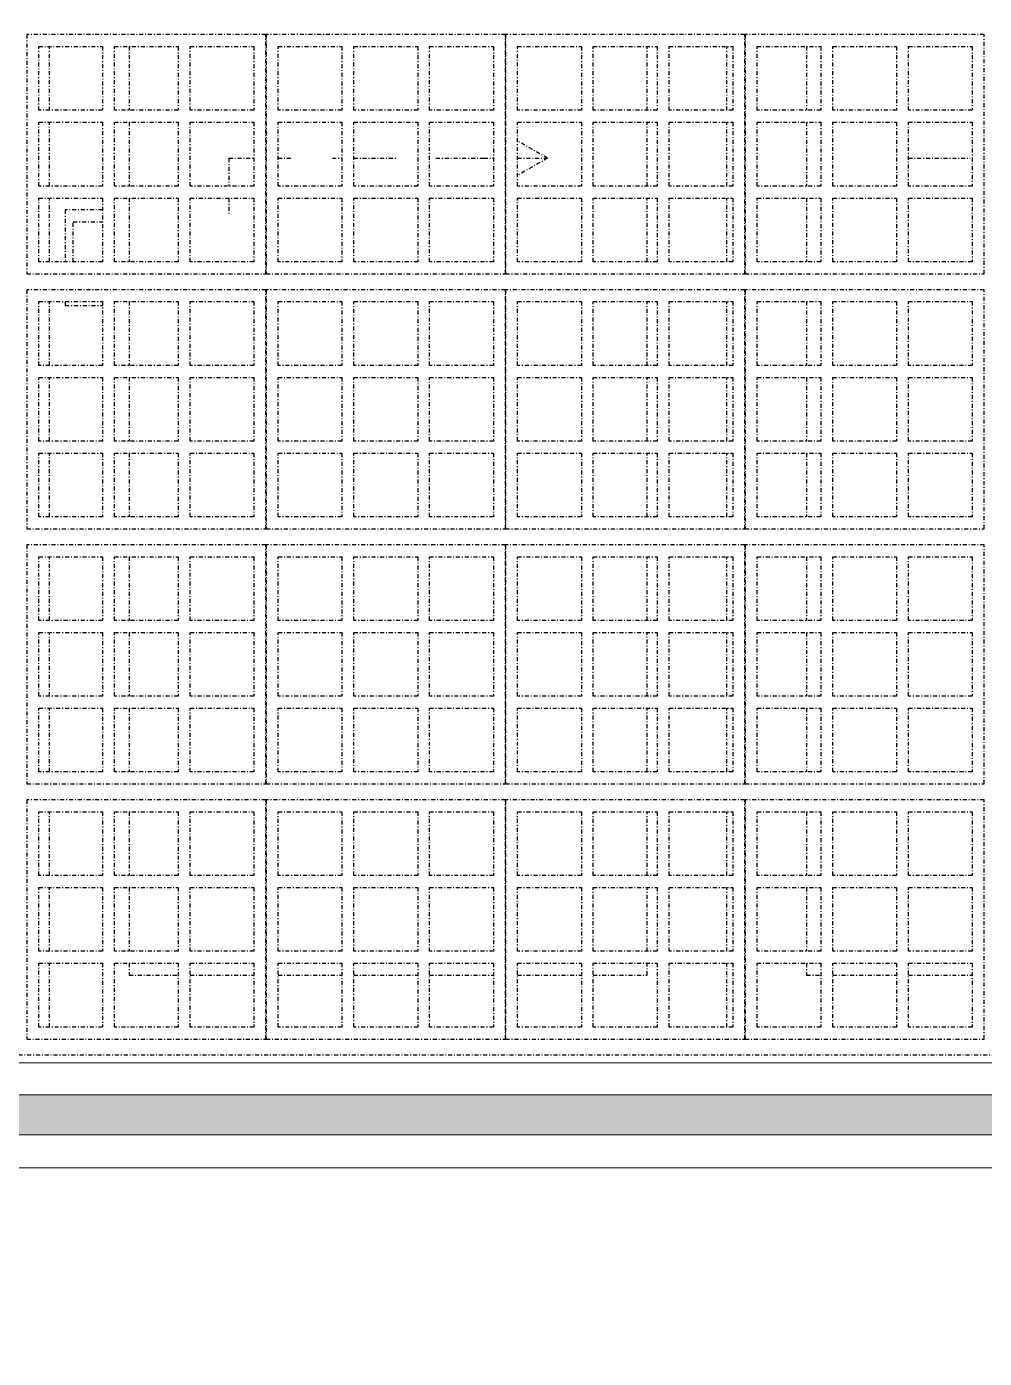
# Model space of a CAD drawing. Header units: metres. Extents: x -1783 to 21505, y -57 to 13660.
# Drawn here: x 12164.7 to 12284.8, y 7274.6 to 7441.6 of the extents above; entities that cross this region are included whole.
import ezdxf

# ---------------------------------------------------------------- set-up
doc = ezdxf.new("R2010")
doc.units = ezdxf.units.M
doc.header["$MEASUREMENT"] = 0
doc.linetypes.add('DASHDOT', pattern=[1, 0.5, -0.25, 0, -0.25])
doc.layers.add('01_F1 FACHADA FRONTAL _1_LAJES.EST_Caneta_No__241', color=7, linetype='Continuous', lineweight=13)
doc.layers.add('01_F1 FACHADA FRONTAL _1_TERRENO.ARQ_Caneta_No__241', color=7, linetype='Continuous', lineweight=13)
for name, color, linetype in [('01_F1 FACHADA FRONTAL _1_TERRENO.ARQ', 7, 'Continuous'), ('cotas', 7, 'Continuous'), ('P03', 7, 'Continuous')]:
    doc.layers.add(name, color=color, linetype=linetype)

msp = doc.modelspace()

# ---------------------------------------------------------------- hatches: boundary and pattern name
at = {"layer": '01_F1 FACHADA FRONTAL _1_TERRENO.ARQ', "linetype": 'Continuous', "lineweight": 0, "true_color": 0x8fbf7f}
msp.add_hatch(color=73, dxfattribs=at).paths.add_polyline_path([(11842.406, 7307.625), (11842.406, 7302.625), (13071.764, 7302.625), (13071.764, 7307.625)])
at = {"layer": 'cotas'}
h = msp.add_hatch(color=7, dxfattribs=at)
h.dxf.hatch_style = 1
h.paths.add_polyline_path([(21504.961, 13659.963), (10304.961, 13659.963), (10304.961, 5739.963), (21504.961, 5739.963)])
h.paths.add_polyline_path([(10571.627, 13593.296), (21371.627, 13593.296), (21371.627, 5806.63), (10571.627, 5806.63)], flags=16)

# ---------------------------------------------------------------- linework, layer by layer
at = {"layer": '01_F1 FACHADA FRONTAL _1_LAJES.EST_Caneta_No__241', "color": 7, "linetype": 'Continuous', "lineweight": 13, "ltscale": 1000}
for p, q in [((13021.764, 7311.625), (12071.764, 7311.625)), ((11991.764, 7298.47), (13021.764, 7298.47))]:
    msp.add_line(p, q, dxfattribs=at)
at = {"layer": '01_F1 FACHADA FRONTAL _1_TERRENO.ARQ_Caneta_No__241', "color": 7, "linetype": 'Continuous', "lineweight": 13, "ltscale": 1000}
for p, q in [((13071.764, 7307.625), (11842.406, 7307.625)), ((13071.764, 7302.625), (11842.406, 7302.625))]:
    msp.add_line(p, q, dxfattribs=at)
at = {"layer": 'P03', "linetype": 'DASHDOT'}
for p, q in [((12194.719, 7440.625), (12164.719, 7440.625)), ((12164.719, 7440.625), (12164.719, 7410.625)), ((12194.719, 7410.625), (12194.719, 7440.625)), ((12224.754, 7440.625), (12194.754, 7440.625)), ((12194.754, 7440.625), (12194.754, 7410.625)), ((12224.754, 7410.625), (12224.754, 7440.625)), ((12254.789, 7440.625), (12224.789, 7440.625)), ((12224.789, 7440.625), (12224.789, 7410.625)), ((12254.789, 7410.625), (12254.789, 7440.625)), ((12284.824, 7440.625), (12254.824, 7440.625)), ((12254.824, 7440.625), (12254.824, 7410.625)), ((12284.824, 7410.625), (12284.824, 7440.625)), ((12166.219, 7431.125), (12166.219, 7439.125)), ((12166.219, 7439.125), (12174.219, 7439.125)), ((12167.55, 7431.125), (12167.55, 7439.125)), ((12174.219, 7439.125), (12174.219, 7431.125)), ((12175.719, 7431.125), (12175.719, 7439.125)), ((12175.719, 7439.125), (12183.719, 7439.125)), ((12177.55, 7439.125), (12177.55, 7431.125)), ((12183.719, 7439.125), (12183.719, 7431.125)), ((12185.219, 7431.125), (12185.219, 7439.125)), ((12185.219, 7439.125), (12193.219, 7439.125)), ((12193.219, 7439.125), (12193.219, 7431.125)), ((12196.254, 7431.125), (12196.254, 7439.125)), ((12196.254, 7439.125), (12204.254, 7439.125)), ((12204.254, 7439.125), (12204.254, 7431.125)), ((12205.754, 7431.125), (12205.754, 7439.125)), ((12205.754, 7439.125), (12213.754, 7439.125)), ((12213.754, 7439.125), (12213.754, 7431.125)), ((12215.254, 7431.125), (12215.254, 7439.125)), ((12215.254, 7439.125), (12223.254, 7439.125)), ((12223.254, 7439.125), (12223.254, 7431.125)), ((12226.289, 7431.125), (12226.289, 7439.125)), ((12226.289, 7439.125), (12234.289, 7439.125)), ((12234.289, 7439.125), (12234.289, 7431.125)), ((12235.789, 7431.125), (12235.789, 7439.125)), ((12235.789, 7439.125), (12243.789, 7439.125)), ((12242.55, 7431.125), (12242.55, 7439.125)), ((12243.789, 7439.125), (12243.789, 7431.125)), ((12245.289, 7431.125), (12245.289, 7439.125)), ((12245.289, 7439.125), (12253.289, 7439.125)), ((12252.55, 7431.125), (12252.55, 7439.125)), ((12253.289, 7439.125), (12253.289, 7431.125)), ((12256.324, 7431.125), (12256.324, 7439.125)), ((12256.324, 7439.125), (12264.324, 7439.125)), ((12262.55, 7439.125), (12262.55, 7431.125)), ((12264.324, 7439.125), (12264.324, 7431.125)), ((12265.824, 7431.125), (12265.824, 7439.125)), ((12265.824, 7439.125), (12273.824, 7439.125)), ((12273.824, 7439.125), (12273.824, 7431.125)), ((12275.324, 7431.125), (12275.324, 7439.125)), ((12275.324, 7439.125), (12283.324, 7439.125)), ((12283.324, 7439.125), (12283.324, 7431.125)), ((12174.219, 7431.125), (12166.219, 7431.125)), ((12183.719, 7431.125), (12175.719, 7431.125)), ((12193.219, 7431.125), (12185.219, 7431.125)), ((12204.254, 7431.125), (12196.254, 7431.125)), ((12213.754, 7431.125), (12205.754, 7431.125)), ((12223.254, 7431.125), (12215.254, 7431.125)), ((12234.289, 7431.125), (12226.289, 7431.125)), ((12243.789, 7431.125), (12235.789, 7431.125)), ((12253.289, 7431.125), (12245.289, 7431.125)), ((12264.324, 7431.125), (12256.324, 7431.125)), ((12273.824, 7431.125), (12265.824, 7431.125)), ((12283.324, 7431.125), (12275.324, 7431.125)), ((12166.219, 7421.625), (12166.219, 7429.625)), ((12166.219, 7429.625), (12174.219, 7429.625)), ((12167.55, 7421.625), (12167.55, 7429.625)), ((12174.219, 7429.625), (12174.219, 7421.625)), ((12175.719, 7421.625), (12175.719, 7429.625)), ((12175.719, 7429.625), (12183.719, 7429.625)), ((12177.55, 7429.625), (12177.55, 7421.625)), ((12183.719, 7429.625), (12183.719, 7421.625)), ((12185.219, 7421.625), (12185.219, 7429.625)), ((12185.219, 7429.625), (12193.219, 7429.625)), ((12193.219, 7429.625), (12193.219, 7421.625)), ((12196.254, 7421.625), (12196.254, 7429.625)), ((12196.254, 7429.625), (12204.254, 7429.625)), ((12204.254, 7429.625), (12204.254, 7421.625)), ((12205.754, 7421.625), (12205.754, 7429.625)), ((12205.754, 7429.625), (12213.754, 7429.625)), ((12213.754, 7429.625), (12213.754, 7421.625)), ((12215.254, 7421.625), (12215.254, 7429.625)), ((12215.254, 7429.625), (12223.254, 7429.625)), ((12223.254, 7429.625), (12223.254, 7421.625)), ((12226.289, 7421.625), (12226.289, 7429.625)), ((12226.289, 7429.625), (12234.289, 7429.625)), ((12234.289, 7429.625), (12234.289, 7421.625)), ((12235.789, 7421.625), (12235.789, 7429.625)), ((12235.789, 7429.625), (12243.789, 7429.625)), ((12242.55, 7421.625), (12242.55, 7429.625)), ((12243.789, 7429.625), (12243.789, 7421.625)), ((12245.289, 7421.625), (12245.289, 7429.625)), ((12245.289, 7429.625), (12253.289, 7429.625)), ((12252.55, 7421.625), (12252.55, 7429.625)), ((12253.289, 7429.625), (12253.289, 7421.625)), ((12256.324, 7421.625), (12256.324, 7429.625)), ((12256.324, 7429.625), (12264.324, 7429.625)), ((12262.55, 7429.625), (12262.55, 7421.625)), ((12264.324, 7429.625), (12264.324, 7421.625)), ((12265.824, 7421.625), (12265.824, 7429.625)), ((12265.824, 7429.625), (12273.824, 7429.625)), ((12273.824, 7429.625), (12273.824, 7421.625)), ((12275.324, 7421.625), (12275.324, 7429.625)), ((12275.324, 7429.625), (12283.324, 7429.625)), ((12283.324, 7429.625), (12283.324, 7421.625)), ((12230.05, 7425.125), (12226.289, 7427.296)), ((12190.05, 7425.125), (12193.219, 7425.125)), ((12190.05, 7425.125), (12190.05, 7421.625)), ((12196.254, 7425.125), (12198.05, 7425.125)), ((12203.05, 7425.125), (12204.254, 7425.125)), ((12205.754, 7425.125), (12211.05, 7425.125)), ((12216.05, 7425.125), (12222.05, 7425.125)), ((12222.05, 7425.125), (12223.254, 7425.125)), ((12226.289, 7425.125), (12230.05, 7425.125)), ((12230.05, 7425.125), (12226.289, 7422.953)), ((12275.324, 7425.125), (12283.05, 7425.125)), ((12174.219, 7421.625), (12166.219, 7421.625)), ((12183.719, 7421.625), (12175.719, 7421.625)), ((12193.219, 7421.625), (12185.219, 7421.625)), ((12204.254, 7421.625), (12196.254, 7421.625)), ((12213.754, 7421.625), (12205.754, 7421.625)), ((12223.254, 7421.625), (12215.254, 7421.625)), ((12234.289, 7421.625), (12226.289, 7421.625)), ((12243.789, 7421.625), (12235.789, 7421.625)), ((12253.289, 7421.625), (12245.289, 7421.625)), ((12264.324, 7421.625), (12256.324, 7421.625)), ((12273.824, 7421.625), (12265.824, 7421.625)), ((12283.324, 7421.625), (12275.324, 7421.625)), ((12166.219, 7412.125), (12166.219, 7420.125)), ((12166.219, 7420.125), (12174.219, 7420.125)), ((12167.55, 7412.125), (12167.55, 7420.125)), ((12174.219, 7420.125), (12174.219, 7412.125)), ((12175.719, 7412.125), (12175.719, 7420.125)), ((12175.719, 7420.125), (12183.719, 7420.125)), ((12177.55, 7420.125), (12177.55, 7412.125)), ((12183.719, 7420.125), (12183.719, 7412.125)), ((12185.219, 7412.125), (12185.219, 7420.125)), ((12185.219, 7420.125), (12193.219, 7420.125)), ((12190.05, 7420.125), (12190.05, 7418.125)), ((12193.219, 7420.125), (12193.219, 7412.125)), ((12196.254, 7412.125), (12196.254, 7420.125)), ((12196.254, 7420.125), (12204.254, 7420.125)), ((12204.254, 7420.125), (12204.254, 7412.125)), ((12205.754, 7412.125), (12205.754, 7420.125)), ((12205.754, 7420.125), (12213.754, 7420.125)), ((12213.754, 7420.125), (12213.754, 7412.125)), ((12215.254, 7412.125), (12215.254, 7420.125)), ((12215.254, 7420.125), (12223.254, 7420.125)), ((12223.254, 7420.125), (12223.254, 7412.125)), ((12226.289, 7412.125), (12226.289, 7420.125)), ((12226.289, 7420.125), (12234.289, 7420.125)), ((12234.289, 7420.125), (12234.289, 7412.125)), ((12235.789, 7412.125), (12235.789, 7420.125)), ((12235.789, 7420.125), (12243.789, 7420.125)), ((12242.55, 7412.125), (12242.55, 7420.125)), ((12243.789, 7420.125), (12243.789, 7412.125)), ((12245.289, 7412.125), (12245.289, 7420.125)), ((12245.289, 7420.125), (12253.289, 7420.125)), ((12252.55, 7412.125), (12252.55, 7420.125)), ((12253.289, 7420.125), (12253.289, 7412.125)), ((12256.324, 7412.125), (12256.324, 7420.125)), ((12256.324, 7420.125), (12264.324, 7420.125)), ((12262.55, 7420.125), (12262.55, 7412.125)), ((12264.324, 7420.125), (12264.324, 7412.125)), ((12265.824, 7412.125), (12265.824, 7420.125)), ((12265.824, 7420.125), (12273.824, 7420.125)), ((12273.824, 7420.125), (12273.824, 7412.125)), ((12275.324, 7412.125), (12275.324, 7420.125)), ((12275.324, 7420.125), (12283.324, 7420.125)), ((12283.324, 7420.125), (12283.324, 7412.125)), ((12174.219, 7418.625), (12169.55, 7418.625)), ((12169.55, 7418.625), (12169.55, 7412.125)), ((12170.55, 7412.125), (12170.55, 7417.125)), ((12170.55, 7417.125), (12174.219, 7417.125)), ((12174.219, 7412.125), (12166.219, 7412.125)), ((12183.719, 7412.125), (12175.719, 7412.125)), ((12193.219, 7412.125), (12185.219, 7412.125)), ((12204.254, 7412.125), (12196.254, 7412.125)), ((12213.754, 7412.125), (12205.754, 7412.125)), ((12223.254, 7412.125), (12215.254, 7412.125)), ((12234.289, 7412.125), (12226.289, 7412.125)), ((12243.789, 7412.125), (12235.789, 7412.125)), ((12253.289, 7412.125), (12245.289, 7412.125)), ((12264.324, 7412.125), (12256.324, 7412.125)), ((12273.824, 7412.125), (12265.824, 7412.125)), ((12283.324, 7412.125), (12275.324, 7412.125)), ((12164.719, 7410.625), (12194.719, 7410.625)), ((12194.754, 7410.625), (12224.754, 7410.625)), ((12224.789, 7410.625), (12254.789, 7410.625)), ((12254.824, 7410.625), (12284.824, 7410.625)), ((12194.719, 7408.625), (12164.719, 7408.625)), ((12164.719, 7408.625), (12164.719, 7378.625)), ((12194.719, 7378.625), (12194.719, 7408.625)), ((12224.754, 7408.625), (12194.754, 7408.625)), ((12194.754, 7408.625), (12194.754, 7378.625)), ((12224.754, 7378.625), (12224.754, 7408.625)), ((12254.789, 7408.625), (12224.789, 7408.625)), ((12224.789, 7408.625), (12224.789, 7378.625)), ((12254.789, 7378.625), (12254.789, 7408.625)), ((12284.824, 7408.625), (12254.824, 7408.625)), ((12254.824, 7408.625), (12254.824, 7378.625)), ((12284.824, 7378.625), (12284.824, 7408.625)), ((12166.219, 7399.125), (12166.219, 7407.125)), ((12166.219, 7407.125), (12174.219, 7407.125)), ((12167.55, 7399.125), (12167.55, 7407.125)), ((12169.55, 7407.125), (12169.55, 7406.625)), ((12169.55, 7406.625), (12174.219, 7406.625)), ((12174.219, 7407.125), (12174.219, 7399.125)), ((12175.719, 7399.125), (12175.719, 7407.125)), ((12175.719, 7407.125), (12183.719, 7407.125)), ((12177.55, 7407.125), (12177.55, 7399.125)), ((12183.719, 7407.125), (12183.719, 7399.125)), ((12185.219, 7399.125), (12185.219, 7407.125)), ((12185.219, 7407.125), (12193.219, 7407.125)), ((12193.219, 7407.125), (12193.219, 7399.125)), ((12196.254, 7399.125), (12196.254, 7407.125)), ((12196.254, 7407.125), (12204.254, 7407.125)), ((12204.254, 7407.125), (12204.254, 7399.125)), ((12205.754, 7399.125), (12205.754, 7407.125)), ((12205.754, 7407.125), (12213.754, 7407.125)), ((12213.754, 7407.125), (12213.754, 7399.125)), ((12215.254, 7399.125), (12215.254, 7407.125)), ((12215.254, 7407.125), (12223.254, 7407.125)), ((12223.254, 7407.125), (12223.254, 7399.125)), ((12226.289, 7399.125), (12226.289, 7407.125)), ((12226.289, 7407.125), (12234.289, 7407.125)), ((12234.289, 7407.125), (12234.289, 7399.125)), ((12235.789, 7399.125), (12235.789, 7407.125)), ((12235.789, 7407.125), (12243.789, 7407.125)), ((12242.55, 7399.125), (12242.55, 7407.125)), ((12243.789, 7407.125), (12243.789, 7399.125)), ((12245.289, 7399.125), (12245.289, 7407.125)), ((12245.289, 7407.125), (12253.289, 7407.125)), ((12252.55, 7399.125), (12252.55, 7407.125)), ((12253.289, 7407.125), (12253.289, 7399.125)), ((12256.324, 7399.125), (12256.324, 7407.125)), ((12256.324, 7407.125), (12264.324, 7407.125)), ((12262.55, 7407.125), (12262.55, 7399.125)), ((12264.324, 7407.125), (12264.324, 7399.125)), ((12265.824, 7399.125), (12265.824, 7407.125)), ((12265.824, 7407.125), (12273.824, 7407.125)), ((12273.824, 7407.125), (12273.824, 7399.125)), ((12275.324, 7399.125), (12275.324, 7407.125)), ((12275.324, 7407.125), (12283.324, 7407.125)), ((12283.324, 7407.125), (12283.324, 7399.125)), ((12174.219, 7399.125), (12166.219, 7399.125)), ((12166.219, 7389.625), (12166.219, 7397.625)), ((12166.219, 7397.625), (12174.219, 7397.625)), ((12167.55, 7389.625), (12167.55, 7397.625)), ((12174.219, 7397.625), (12174.219, 7389.625)), ((12183.719, 7399.125), (12175.719, 7399.125)), ((12175.719, 7389.625), (12175.719, 7397.625)), ((12175.719, 7397.625), (12183.719, 7397.625)), ((12177.55, 7397.625), (12177.55, 7389.625)), ((12183.719, 7397.625), (12183.719, 7389.625)), ((12193.219, 7399.125), (12185.219, 7399.125)), ((12185.219, 7389.625), (12185.219, 7397.625)), ((12185.219, 7397.625), (12193.219, 7397.625)), ((12193.219, 7397.625), (12193.219, 7389.625)), ((12204.254, 7399.125), (12196.254, 7399.125)), ((12196.254, 7389.625), (12196.254, 7397.625)), ((12196.254, 7397.625), (12204.254, 7397.625)), ((12204.254, 7397.625), (12204.254, 7389.625)), ((12213.754, 7399.125), (12205.754, 7399.125)), ((12205.754, 7389.625), (12205.754, 7397.625)), ((12205.754, 7397.625), (12213.754, 7397.625)), ((12213.754, 7397.625), (12213.754, 7389.625)), ((12223.254, 7399.125), (12215.254, 7399.125)), ((12215.254, 7389.625), (12215.254, 7397.625)), ((12215.254, 7397.625), (12223.254, 7397.625)), ((12223.254, 7397.625), (12223.254, 7389.625)), ((12234.289, 7399.125), (12226.289, 7399.125)), ((12226.289, 7389.625), (12226.289, 7397.625)), ((12226.289, 7397.625), (12234.289, 7397.625)), ((12234.289, 7397.625), (12234.289, 7389.625)), ((12243.789, 7399.125), (12235.789, 7399.125)), ((12235.789, 7389.625), (12235.789, 7397.625)), ((12235.789, 7397.625), (12243.789, 7397.625)), ((12242.55, 7389.625), (12242.55, 7397.625)), ((12243.789, 7397.625), (12243.789, 7389.625)), ((12253.289, 7399.125), (12245.289, 7399.125)), ((12245.289, 7389.625), (12245.289, 7397.625)), ((12245.289, 7397.625), (12253.289, 7397.625)), ((12252.55, 7389.625), (12252.55, 7397.625)), ((12253.289, 7397.625), (12253.289, 7389.625)), ((12264.324, 7399.125), (12256.324, 7399.125)), ((12256.324, 7389.625), (12256.324, 7397.625)), ((12256.324, 7397.625), (12264.324, 7397.625)), ((12262.55, 7397.625), (12262.55, 7389.625)), ((12264.324, 7397.625), (12264.324, 7389.625)), ((12273.824, 7399.125), (12265.824, 7399.125)), ((12265.824, 7389.625), (12265.824, 7397.625)), ((12265.824, 7397.625), (12273.824, 7397.625)), ((12273.824, 7397.625), (12273.824, 7389.625)), ((12283.324, 7399.125), (12275.324, 7399.125)), ((12275.324, 7389.625), (12275.324, 7397.625)), ((12275.324, 7397.625), (12283.324, 7397.625)), ((12283.324, 7397.625), (12283.324, 7389.625)), ((12174.219, 7389.625), (12166.219, 7389.625)), ((12183.719, 7389.625), (12175.719, 7389.625)), ((12193.219, 7389.625), (12185.219, 7389.625)), ((12204.254, 7389.625), (12196.254, 7389.625)), ((12213.754, 7389.625), (12205.754, 7389.625)), ((12223.254, 7389.625), (12215.254, 7389.625)), ((12234.289, 7389.625), (12226.289, 7389.625)), ((12243.789, 7389.625), (12235.789, 7389.625)), ((12253.289, 7389.625), (12245.289, 7389.625)), ((12264.324, 7389.625), (12256.324, 7389.625)), ((12273.824, 7389.625), (12265.824, 7389.625)), ((12283.324, 7389.625), (12275.324, 7389.625)), ((12166.219, 7380.125), (12166.219, 7388.125)), ((12166.219, 7388.125), (12174.219, 7388.125)), ((12167.55, 7380.125), (12167.55, 7388.125)), ((12174.219, 7388.125), (12174.219, 7380.125)), ((12175.719, 7380.125), (12175.719, 7388.125)), ((12175.719, 7388.125), (12183.719, 7388.125)), ((12177.55, 7388.125), (12177.55, 7380.125)), ((12183.719, 7388.125), (12183.719, 7380.125)), ((12185.219, 7380.125), (12185.219, 7388.125)), ((12185.219, 7388.125), (12193.219, 7388.125)), ((12193.219, 7388.125), (12193.219, 7380.125)), ((12196.254, 7380.125), (12196.254, 7388.125)), ((12196.254, 7388.125), (12204.254, 7388.125)), ((12204.254, 7388.125), (12204.254, 7380.125)), ((12205.754, 7380.125), (12205.754, 7388.125)), ((12205.754, 7388.125), (12213.754, 7388.125)), ((12213.754, 7388.125), (12213.754, 7380.125)), ((12215.254, 7380.125), (12215.254, 7388.125)), ((12215.254, 7388.125), (12223.254, 7388.125)), ((12223.254, 7388.125), (12223.254, 7380.125)), ((12226.289, 7380.125), (12226.289, 7388.125)), ((12226.289, 7388.125), (12234.289, 7388.125)), ((12234.289, 7388.125), (12234.289, 7380.125)), ((12235.789, 7380.125), (12235.789, 7388.125)), ((12235.789, 7388.125), (12243.789, 7388.125)), ((12242.55, 7380.125), (12242.55, 7388.125)), ((12243.789, 7388.125), (12243.789, 7380.125)), ((12245.289, 7380.125), (12245.289, 7388.125)), ((12245.289, 7388.125), (12253.289, 7388.125)), ((12252.55, 7380.125), (12252.55, 7388.125)), ((12253.289, 7388.125), (12253.289, 7380.125)), ((12256.324, 7380.125), (12256.324, 7388.125)), ((12256.324, 7388.125), (12264.324, 7388.125)), ((12262.55, 7388.125), (12262.55, 7380.125)), ((12264.324, 7388.125), (12264.324, 7380.125)), ((12265.824, 7380.125), (12265.824, 7388.125)), ((12265.824, 7388.125), (12273.824, 7388.125)), ((12273.824, 7388.125), (12273.824, 7380.125)), ((12275.324, 7380.125), (12275.324, 7388.125)), ((12275.324, 7388.125), (12283.324, 7388.125)), ((12283.324, 7388.125), (12283.324, 7380.125)), ((12174.219, 7380.125), (12166.219, 7380.125)), ((12183.719, 7380.125), (12175.719, 7380.125)), ((12193.219, 7380.125), (12185.219, 7380.125)), ((12204.254, 7380.125), (12196.254, 7380.125)), ((12213.754, 7380.125), (12205.754, 7380.125)), ((12223.254, 7380.125), (12215.254, 7380.125)), ((12234.289, 7380.125), (12226.289, 7380.125)), ((12243.789, 7380.125), (12235.789, 7380.125)), ((12253.289, 7380.125), (12245.289, 7380.125)), ((12264.324, 7380.125), (12256.324, 7380.125)), ((12273.824, 7380.125), (12265.824, 7380.125)), ((12283.324, 7380.125), (12275.324, 7380.125)), ((12164.719, 7378.625), (12194.719, 7378.625)), ((12194.754, 7378.625), (12224.754, 7378.625)), ((12224.789, 7378.625), (12254.789, 7378.625)), ((12254.824, 7378.625), (12284.824, 7378.625)), ((12194.719, 7376.625), (12164.719, 7376.625)), ((12164.719, 7376.625), (12164.719, 7346.625)), ((12194.719, 7346.625), (12194.719, 7376.625)), ((12224.754, 7376.625), (12194.754, 7376.625)), ((12194.754, 7376.625), (12194.754, 7346.625)), ((12224.754, 7346.625), (12224.754, 7376.625)), ((12254.789, 7376.625), (12224.789, 7376.625)), ((12224.789, 7376.625), (12224.789, 7346.625)), ((12254.789, 7346.625), (12254.789, 7376.625)), ((12284.824, 7376.625), (12254.824, 7376.625)), ((12254.824, 7376.625), (12254.824, 7346.625)), ((12284.824, 7346.625), (12284.824, 7376.625)), ((12166.219, 7367.125), (12166.219, 7375.125)), ((12166.219, 7375.125), (12174.219, 7375.125)), ((12167.55, 7367.125), (12167.55, 7375.125)), ((12174.219, 7375.125), (12174.219, 7367.125)), ((12175.719, 7367.125), (12175.719, 7375.125)), ((12175.719, 7375.125), (12183.719, 7375.125)), ((12177.55, 7375.125), (12177.55, 7367.125)), ((12183.719, 7375.125), (12183.719, 7367.125)), ((12185.219, 7367.125), (12185.219, 7375.125)), ((12185.219, 7375.125), (12193.219, 7375.125)), ((12193.219, 7375.125), (12193.219, 7367.125)), ((12196.254, 7367.125), (12196.254, 7375.125)), ((12196.254, 7375.125), (12204.254, 7375.125)), ((12204.254, 7375.125), (12204.254, 7367.125)), ((12205.754, 7367.125), (12205.754, 7375.125)), ((12205.754, 7375.125), (12213.754, 7375.125)), ((12213.754, 7375.125), (12213.754, 7367.125)), ((12215.254, 7367.125), (12215.254, 7375.125)), ((12215.254, 7375.125), (12223.254, 7375.125)), ((12223.254, 7375.125), (12223.254, 7367.125)), ((12226.289, 7367.125), (12226.289, 7375.125)), ((12226.289, 7375.125), (12234.289, 7375.125)), ((12234.289, 7375.125), (12234.289, 7367.125)), ((12235.789, 7367.125), (12235.789, 7375.125)), ((12235.789, 7375.125), (12243.789, 7375.125)), ((12242.55, 7367.125), (12242.55, 7375.125)), ((12243.789, 7375.125), (12243.789, 7367.125)), ((12245.289, 7367.125), (12245.289, 7375.125)), ((12245.289, 7375.125), (12253.289, 7375.125)), ((12252.55, 7367.125), (12252.55, 7375.125)), ((12253.289, 7375.125), (12253.289, 7367.125)), ((12256.324, 7367.125), (12256.324, 7375.125)), ((12256.324, 7375.125), (12264.324, 7375.125)), ((12262.55, 7375.125), (12262.55, 7367.125)), ((12264.324, 7375.125), (12264.324, 7367.125)), ((12265.824, 7367.125), (12265.824, 7375.125)), ((12265.824, 7375.125), (12273.824, 7375.125)), ((12273.824, 7375.125), (12273.824, 7367.125)), ((12275.324, 7367.125), (12275.324, 7375.125)), ((12275.324, 7375.125), (12283.324, 7375.125)), ((12283.324, 7375.125), (12283.324, 7367.125)), ((12174.219, 7367.125), (12166.219, 7367.125)), ((12183.719, 7367.125), (12175.719, 7367.125)), ((12193.219, 7367.125), (12185.219, 7367.125)), ((12204.254, 7367.125), (12196.254, 7367.125)), ((12213.754, 7367.125), (12205.754, 7367.125)), ((12223.254, 7367.125), (12215.254, 7367.125)), ((12234.289, 7367.125), (12226.289, 7367.125)), ((12243.789, 7367.125), (12235.789, 7367.125)), ((12253.289, 7367.125), (12245.289, 7367.125)), ((12264.324, 7367.125), (12256.324, 7367.125)), ((12273.824, 7367.125), (12265.824, 7367.125)), ((12283.324, 7367.125), (12275.324, 7367.125)), ((12166.219, 7357.625), (12166.219, 7365.625)), ((12166.219, 7365.625), (12174.219, 7365.625)), ((12167.55, 7357.625), (12167.55, 7365.625)), ((12174.219, 7365.625), (12174.219, 7357.625)), ((12175.719, 7357.625), (12175.719, 7365.625)), ((12175.719, 7365.625), (12183.719, 7365.625)), ((12177.55, 7365.625), (12177.55, 7357.625)), ((12183.719, 7365.625), (12183.719, 7357.625)), ((12185.219, 7357.625), (12185.219, 7365.625)), ((12185.219, 7365.625), (12193.219, 7365.625)), ((12193.219, 7365.625), (12193.219, 7357.625)), ((12196.254, 7357.625), (12196.254, 7365.625)), ((12196.254, 7365.625), (12204.254, 7365.625)), ((12204.254, 7365.625), (12204.254, 7357.625)), ((12205.754, 7357.625), (12205.754, 7365.625)), ((12205.754, 7365.625), (12213.754, 7365.625)), ((12213.754, 7365.625), (12213.754, 7357.625)), ((12215.254, 7357.625), (12215.254, 7365.625)), ((12215.254, 7365.625), (12223.254, 7365.625)), ((12223.254, 7365.625), (12223.254, 7357.625)), ((12226.289, 7357.625), (12226.289, 7365.625)), ((12226.289, 7365.625), (12234.289, 7365.625)), ((12234.289, 7365.625), (12234.289, 7357.625)), ((12235.789, 7357.625), (12235.789, 7365.625)), ((12235.789, 7365.625), (12243.789, 7365.625)), ((12242.55, 7357.625), (12242.55, 7365.625)), ((12243.789, 7365.625), (12243.789, 7357.625)), ((12245.289, 7357.625), (12245.289, 7365.625)), ((12245.289, 7365.625), (12253.289, 7365.625)), ((12252.55, 7357.625), (12252.55, 7365.625)), ((12253.289, 7365.625), (12253.289, 7357.625)), ((12256.324, 7357.625), (12256.324, 7365.625)), ((12256.324, 7365.625), (12264.324, 7365.625)), ((12262.55, 7365.625), (12262.55, 7357.625)), ((12264.324, 7365.625), (12264.324, 7357.625)), ((12265.824, 7357.625), (12265.824, 7365.625)), ((12265.824, 7365.625), (12273.824, 7365.625)), ((12273.824, 7365.625), (12273.824, 7357.625)), ((12275.324, 7357.625), (12275.324, 7365.625)), ((12275.324, 7365.625), (12283.324, 7365.625)), ((12283.324, 7365.625), (12283.324, 7357.625)), ((12174.219, 7357.625), (12166.219, 7357.625)), ((12183.719, 7357.625), (12175.719, 7357.625)), ((12193.219, 7357.625), (12185.219, 7357.625)), ((12204.254, 7357.625), (12196.254, 7357.625)), ((12213.754, 7357.625), (12205.754, 7357.625)), ((12223.254, 7357.625), (12215.254, 7357.625)), ((12234.289, 7357.625), (12226.289, 7357.625)), ((12243.789, 7357.625), (12235.789, 7357.625)), ((12253.289, 7357.625), (12245.289, 7357.625)), ((12264.324, 7357.625), (12256.324, 7357.625)), ((12273.824, 7357.625), (12265.824, 7357.625)), ((12283.324, 7357.625), (12275.324, 7357.625)), ((12166.219, 7348.125), (12166.219, 7356.125)), ((12166.219, 7356.125), (12174.219, 7356.125)), ((12167.55, 7348.125), (12167.55, 7356.125)), ((12174.219, 7356.125), (12174.219, 7348.125)), ((12175.719, 7348.125), (12175.719, 7356.125)), ((12175.719, 7356.125), (12183.719, 7356.125)), ((12177.55, 7356.125), (12177.55, 7348.125)), ((12183.719, 7356.125), (12183.719, 7348.125)), ((12185.219, 7348.125), (12185.219, 7356.125)), ((12185.219, 7356.125), (12193.219, 7356.125)), ((12193.219, 7356.125), (12193.219, 7348.125)), ((12196.254, 7348.125), (12196.254, 7356.125)), ((12196.254, 7356.125), (12204.254, 7356.125)), ((12204.254, 7356.125), (12204.254, 7348.125)), ((12205.754, 7348.125), (12205.754, 7356.125)), ((12205.754, 7356.125), (12213.754, 7356.125)), ((12213.754, 7356.125), (12213.754, 7348.125)), ((12215.254, 7348.125), (12215.254, 7356.125)), ((12215.254, 7356.125), (12223.254, 7356.125)), ((12223.254, 7356.125), (12223.254, 7348.125)), ((12226.289, 7348.125), (12226.289, 7356.125)), ((12226.289, 7356.125), (12234.289, 7356.125)), ((12234.289, 7356.125), (12234.289, 7348.125)), ((12235.789, 7348.125), (12235.789, 7356.125)), ((12235.789, 7356.125), (12243.789, 7356.125)), ((12242.55, 7348.125), (12242.55, 7356.125)), ((12243.789, 7356.125), (12243.789, 7348.125)), ((12245.289, 7348.125), (12245.289, 7356.125)), ((12245.289, 7356.125), (12253.289, 7356.125)), ((12252.55, 7348.125), (12252.55, 7356.125)), ((12253.289, 7356.125), (12253.289, 7348.125)), ((12256.324, 7348.125), (12256.324, 7356.125)), ((12256.324, 7356.125), (12264.324, 7356.125)), ((12262.55, 7356.125), (12262.55, 7348.125)), ((12264.324, 7356.125), (12264.324, 7348.125)), ((12265.824, 7348.125), (12265.824, 7356.125)), ((12265.824, 7356.125), (12273.824, 7356.125)), ((12273.824, 7356.125), (12273.824, 7348.125)), ((12275.324, 7348.125), (12275.324, 7356.125)), ((12275.324, 7356.125), (12283.324, 7356.125)), ((12283.324, 7356.125), (12283.324, 7348.125)), ((12174.219, 7348.125), (12166.219, 7348.125)), ((12183.719, 7348.125), (12175.719, 7348.125)), ((12193.219, 7348.125), (12185.219, 7348.125)), ((12204.254, 7348.125), (12196.254, 7348.125)), ((12213.754, 7348.125), (12205.754, 7348.125)), ((12223.254, 7348.125), (12215.254, 7348.125)), ((12234.289, 7348.125), (12226.289, 7348.125)), ((12243.789, 7348.125), (12235.789, 7348.125)), ((12253.289, 7348.125), (12245.289, 7348.125)), ((12264.324, 7348.125), (12256.324, 7348.125)), ((12273.824, 7348.125), (12265.824, 7348.125)), ((12283.324, 7348.125), (12275.324, 7348.125)), ((12164.719, 7346.625), (12194.719, 7346.625)), ((12194.754, 7346.625), (12224.754, 7346.625)), ((12224.789, 7346.625), (12254.789, 7346.625)), ((12254.824, 7346.625), (12284.824, 7346.625)), ((12194.719, 7344.625), (12164.719, 7344.625)), ((12164.719, 7344.625), (12164.719, 7314.625)), ((12194.719, 7314.625), (12194.719, 7344.625)), ((12224.754, 7344.625), (12194.754, 7344.625)), ((12194.754, 7344.625), (12194.754, 7314.625)), ((12224.754, 7314.625), (12224.754, 7344.625)), ((12254.789, 7344.625), (12224.789, 7344.625)), ((12224.789, 7344.625), (12224.789, 7314.625)), ((12254.789, 7314.625), (12254.789, 7344.625)), ((12284.824, 7344.625), (12254.824, 7344.625)), ((12254.824, 7344.625), (12254.824, 7314.625)), ((12284.824, 7314.625), (12284.824, 7344.625)), ((12166.219, 7335.125), (12166.219, 7343.125)), ((12166.219, 7343.125), (12174.219, 7343.125)), ((12167.55, 7335.125), (12167.55, 7343.125)), ((12174.219, 7343.125), (12174.219, 7335.125)), ((12175.719, 7335.125), (12175.719, 7343.125)), ((12175.719, 7343.125), (12183.719, 7343.125)), ((12177.55, 7343.125), (12177.55, 7335.125)), ((12183.719, 7343.125), (12183.719, 7335.125)), ((12185.219, 7335.125), (12185.219, 7343.125)), ((12185.219, 7343.125), (12193.219, 7343.125)), ((12193.219, 7343.125), (12193.219, 7335.125)), ((12196.254, 7335.125), (12196.254, 7343.125)), ((12196.254, 7343.125), (12204.254, 7343.125)), ((12204.254, 7343.125), (12204.254, 7335.125)), ((12205.754, 7335.125), (12205.754, 7343.125)), ((12205.754, 7343.125), (12213.754, 7343.125)), ((12213.754, 7343.125), (12213.754, 7335.125)), ((12215.254, 7335.125), (12215.254, 7343.125)), ((12215.254, 7343.125), (12223.254, 7343.125)), ((12223.254, 7343.125), (12223.254, 7335.125)), ((12226.289, 7335.125), (12226.289, 7343.125)), ((12226.289, 7343.125), (12234.289, 7343.125)), ((12234.289, 7343.125), (12234.289, 7335.125)), ((12235.789, 7335.125), (12235.789, 7343.125)), ((12235.789, 7343.125), (12243.789, 7343.125)), ((12242.55, 7335.125), (12242.55, 7343.125)), ((12243.789, 7343.125), (12243.789, 7335.125)), ((12245.289, 7335.125), (12245.289, 7343.125)), ((12245.289, 7343.125), (12253.289, 7343.125)), ((12252.55, 7335.125), (12252.55, 7343.125)), ((12253.289, 7343.125), (12253.289, 7335.125)), ((12256.324, 7335.125), (12256.324, 7343.125)), ((12256.324, 7343.125), (12264.324, 7343.125)), ((12262.55, 7343.125), (12262.55, 7335.125)), ((12264.324, 7343.125), (12264.324, 7335.125)), ((12265.824, 7335.125), (12265.824, 7343.125)), ((12265.824, 7343.125), (12273.824, 7343.125)), ((12273.824, 7343.125), (12273.824, 7335.125)), ((12275.324, 7335.125), (12275.324, 7343.125)), ((12275.324, 7343.125), (12283.324, 7343.125)), ((12283.324, 7343.125), (12283.324, 7335.125)), ((12174.219, 7335.125), (12166.219, 7335.125)), ((12183.719, 7335.125), (12175.719, 7335.125)), ((12193.219, 7335.125), (12185.219, 7335.125)), ((12204.254, 7335.125), (12196.254, 7335.125)), ((12213.754, 7335.125), (12205.754, 7335.125)), ((12223.254, 7335.125), (12215.254, 7335.125)), ((12234.289, 7335.125), (12226.289, 7335.125)), ((12243.789, 7335.125), (12235.789, 7335.125)), ((12253.289, 7335.125), (12245.289, 7335.125)), ((12264.324, 7335.125), (12256.324, 7335.125)), ((12273.824, 7335.125), (12265.824, 7335.125)), ((12283.324, 7335.125), (12275.324, 7335.125)), ((12166.219, 7325.625), (12166.219, 7333.625)), ((12166.219, 7333.625), (12174.219, 7333.625)), ((12167.55, 7325.625), (12167.55, 7333.625)), ((12174.219, 7333.625), (12174.219, 7325.625)), ((12175.719, 7325.625), (12175.719, 7333.625)), ((12175.719, 7333.625), (12183.719, 7333.625)), ((12177.55, 7333.625), (12177.55, 7325.625)), ((12183.719, 7333.625), (12183.719, 7325.625)), ((12185.219, 7325.625), (12185.219, 7333.625)), ((12185.219, 7333.625), (12193.219, 7333.625)), ((12193.219, 7333.625), (12193.219, 7325.625)), ((12196.254, 7325.625), (12196.254, 7333.625)), ((12196.254, 7333.625), (12204.254, 7333.625)), ((12204.254, 7333.625), (12204.254, 7325.625)), ((12205.754, 7325.625), (12205.754, 7333.625)), ((12205.754, 7333.625), (12213.754, 7333.625)), ((12213.754, 7333.625), (12213.754, 7325.625)), ((12215.254, 7325.625), (12215.254, 7333.625)), ((12215.254, 7333.625), (12223.254, 7333.625)), ((12223.254, 7333.625), (12223.254, 7325.625)), ((12226.289, 7325.625), (12226.289, 7333.625)), ((12226.289, 7333.625), (12234.289, 7333.625)), ((12234.289, 7333.625), (12234.289, 7325.625)), ((12235.789, 7325.625), (12235.789, 7333.625)), ((12235.789, 7333.625), (12243.789, 7333.625)), ((12242.55, 7325.625), (12242.55, 7333.625)), ((12243.789, 7333.625), (12243.789, 7325.625)), ((12245.289, 7325.625), (12245.289, 7333.625)), ((12245.289, 7333.625), (12253.289, 7333.625)), ((12252.55, 7325.625), (12252.55, 7333.625)), ((12253.289, 7333.625), (12253.289, 7325.625)), ((12256.324, 7325.625), (12256.324, 7333.625)), ((12256.324, 7333.625), (12264.324, 7333.625)), ((12262.55, 7333.625), (12262.55, 7325.625)), ((12264.324, 7333.625), (12264.324, 7325.625)), ((12265.824, 7325.625), (12265.824, 7333.625)), ((12265.824, 7333.625), (12273.824, 7333.625)), ((12273.824, 7333.625), (12273.824, 7325.625)), ((12275.324, 7325.625), (12275.324, 7333.625)), ((12275.324, 7333.625), (12283.324, 7333.625)), ((12283.324, 7333.625), (12283.324, 7325.625)), ((12174.219, 7325.625), (12166.219, 7325.625)), ((12166.219, 7316.125), (12166.219, 7324.125)), ((12166.219, 7324.125), (12174.219, 7324.125)), ((12167.55, 7316.125), (12167.55, 7324.125)), ((12174.219, 7324.125), (12174.219, 7316.125)), ((12183.719, 7325.625), (12175.719, 7325.625)), ((12175.719, 7316.125), (12175.719, 7324.125)), ((12175.719, 7324.125), (12183.719, 7324.125)), ((12177.55, 7324.125), (12177.55, 7322.625)), ((12183.719, 7324.125), (12183.719, 7316.125)), ((12193.219, 7325.625), (12185.219, 7325.625)), ((12185.219, 7316.125), (12185.219, 7324.125)), ((12185.219, 7324.125), (12193.219, 7324.125)), ((12193.219, 7324.125), (12193.219, 7316.125)), ((12204.254, 7325.625), (12196.254, 7325.625)), ((12196.254, 7316.125), (12196.254, 7324.125)), ((12196.254, 7324.125), (12204.254, 7324.125)), ((12204.254, 7324.125), (12204.254, 7316.125)), ((12213.754, 7325.625), (12205.754, 7325.625)), ((12205.754, 7316.125), (12205.754, 7324.125)), ((12205.754, 7324.125), (12213.754, 7324.125)), ((12213.754, 7324.125), (12213.754, 7316.125)), ((12223.254, 7325.625), (12215.254, 7325.625)), ((12215.254, 7316.125), (12215.254, 7324.125)), ((12215.254, 7324.125), (12223.254, 7324.125)), ((12223.254, 7324.125), (12223.254, 7316.125)), ((12234.289, 7325.625), (12226.289, 7325.625)), ((12226.289, 7316.125), (12226.289, 7324.125)), ((12226.289, 7324.125), (12234.289, 7324.125)), ((12234.289, 7324.125), (12234.289, 7316.125)), ((12243.789, 7325.625), (12235.789, 7325.625)), ((12235.789, 7316.125), (12235.789, 7324.125)), ((12235.789, 7324.125), (12243.789, 7324.125)), ((12242.55, 7322.625), (12242.55, 7324.125)), ((12243.789, 7324.125), (12243.789, 7316.125)), ((12253.289, 7325.625), (12245.289, 7325.625)), ((12245.289, 7316.125), (12245.289, 7324.125)), ((12245.289, 7324.125), (12253.289, 7324.125)), ((12252.55, 7322.625), (12252.55, 7324.125)), ((12253.289, 7324.125), (12253.289, 7316.125)), ((12264.324, 7325.625), (12256.324, 7325.625)), ((12256.324, 7316.125), (12256.324, 7324.125)), ((12256.324, 7324.125), (12264.324, 7324.125)), ((12262.55, 7324.125), (12262.55, 7322.625)), ((12264.324, 7324.125), (12264.324, 7316.125)), ((12273.824, 7325.625), (12265.824, 7325.625)), ((12265.824, 7316.125), (12265.824, 7324.125)), ((12265.824, 7324.125), (12273.824, 7324.125)), ((12273.824, 7324.125), (12273.824, 7316.125)), ((12283.324, 7325.625), (12275.324, 7325.625)), ((12275.324, 7316.125), (12275.324, 7324.125)), ((12275.324, 7324.125), (12283.324, 7324.125)), ((12283.324, 7324.125), (12283.324, 7316.125)), ((12177.55, 7322.625), (12183.719, 7322.625)), ((12185.219, 7322.625), (12193.219, 7322.625)), ((12196.254, 7322.625), (12204.254, 7322.625)), ((12205.754, 7322.625), (12213.754, 7322.625)), ((12215.254, 7322.625), (12223.254, 7322.625)), ((12226.289, 7322.625), (12234.289, 7322.625)), ((12235.789, 7322.625), (12242.55, 7322.625)), ((12252.55, 7316.125), (12252.55, 7322.625)), ((12262.55, 7322.625), (12264.324, 7322.625)), ((12265.824, 7322.625), (12273.824, 7322.625)), ((12275.324, 7322.625), (12283.324, 7322.625)), ((12174.219, 7316.125), (12166.219, 7316.125)), ((12183.719, 7316.125), (12175.719, 7316.125)), ((12193.219, 7316.125), (12185.219, 7316.125)), ((12204.254, 7316.125), (12196.254, 7316.125)), ((12213.754, 7316.125), (12205.754, 7316.125)), ((12223.254, 7316.125), (12215.254, 7316.125)), ((12234.289, 7316.125), (12226.289, 7316.125)), ((12243.789, 7316.125), (12235.789, 7316.125)), ((12253.289, 7316.125), (12245.289, 7316.125)), ((12264.324, 7316.125), (12256.324, 7316.125)), ((12273.824, 7316.125), (12265.824, 7316.125)), ((12283.324, 7316.125), (12275.324, 7316.125)), ((12164.719, 7314.625), (12194.719, 7314.625)), ((12194.754, 7314.625), (12224.754, 7314.625)), ((12224.789, 7314.625), (12254.789, 7314.625)), ((12254.824, 7314.625), (12284.824, 7314.625)), ((12074.58, 7312.625), (13021.764, 7312.625))]:
    msp.add_line(p, q, dxfattribs=at)

doc.saveas('drawing.dxf')
